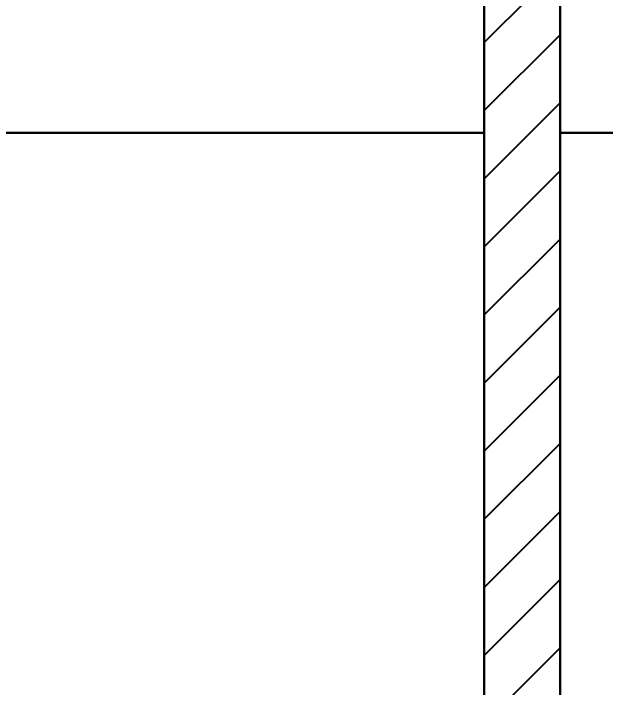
# Model space of a CAD drawing. Header units: millimetres. Extents: x -473 to 6267, y 319 to 3284.
# Drawn here: x 472.3 to 511.29, y 2905.79 to 2950.23 of the extents above; entities that cross this region are included whole.
import ezdxf
from ezdxf import colors
from ezdxf.entities.mleader import LeaderData, LeaderLine
from ezdxf.math import Vec2, Vec3

# ---------------------------------------------------------------- set-up
doc = ezdxf.new("R2010")
doc.units = ezdxf.units.MM
doc.layers.add('3mm', color=7, linetype='Continuous', lineweight=30)
doc.layers.add('轮廓实线层', color=170, linetype='Continuous')

msp = doc.modelspace()

# ---------------------------------------------------------------- hatches: boundary and pattern name
at = {"layer": '轮廓实线层'}
h = msp.add_hatch(dxfattribs=at)
h.set_pattern_fill('ANSI31', color=256)
h.set_pattern_definition([(45, (0, -1039.3188), (-2.245064, 2.245064), [])])
h.paths.add_polyline_path([(508.3, 3026.206, 0.414214), (508.15, 3026.356), (503.45, 3026.356, 0.414214), (503.3, 3026.206), (503.3, 3014.359), (508.3, 3014.359)])
h.paths.add_polyline_path([(508.3, 3008.356), (503.3, 3008.356), (503.3, 2884.356), (508.3, 2884.356)])
h.paths.add_polyline_path([(508.3, 2878.354), (503.3, 2878.354), (503.3, 2866.506, 0.414214), (503.45, 2866.356), (508.15, 2866.356, 0.414214), (508.3, 2866.506)])

# ---------------------------------------------------------------- linework, layer by layer
at = {"layer": '3mm', "lineweight": 30}
for p, q in [((503.3, 3008.356), (503.3, 2884.356)), ((508.3, 3008.356), (508.3, 2884.356)), ((458.3, 2942.356), (503.3, 2942.356)), ((508.3, 2942.356), (537.8, 2942.356))]:
    msp.add_line(p, q, dxfattribs=at)

# ---------------------------------------------------------------- leaders
ml = msp.add_multileader_mtext('Standard')
ml.set_content('21', color=256)
ml.set_leader_properties()
ml.build(insert=Vec2(0, 0))
ml.multileader.update_dxf_attribs({"text_left_attachment_type": 5, "text_right_attachment_type": 5, "dogleg_length": 0.36, "arrow_head_size": 10})
ctx = ml.context
ctx.base_point, ctx.char_height, ctx.arrow_head_size, ctx.plane_origin = Vec3(445.451, 2805.544), 10, 10, Vec3(586.713, 2932.786)
ctx.left_attachment, ctx.right_attachment = 5, 5
notes = []
notes.append((ctx, [(0, (1, 1, 0), (463.144, 2805.544), (-1, 0), 0.36, [(0, [(586.713, 2932.786)], 0, [])])]))
ctx.mtext.insert, ctx.mtext.flow_direction = Vec3(447.451, 2817.544), 5
for ctx, leaders in notes:
    for number, flags, end, landing, length, lines in leaders:
        leader = LeaderData()
        leader.index, (leader.has_last_leader_line, leader.has_dogleg_vector, leader.attachment_direction) = number, flags
        leader.last_leader_point, leader.dogleg_vector, leader.dogleg_length = Vec3(end), Vec3(landing), length
        for number, points, colour, breaks in lines:
            line = LeaderLine()
            line.index, line.vertices, line.color, line.breaks = number, Vec3.list(points), colors.encode_raw_color(colour), breaks
            leader.lines.append(line)
        ctx.leaders.append(leader)

doc.saveas('drawing.dxf')
